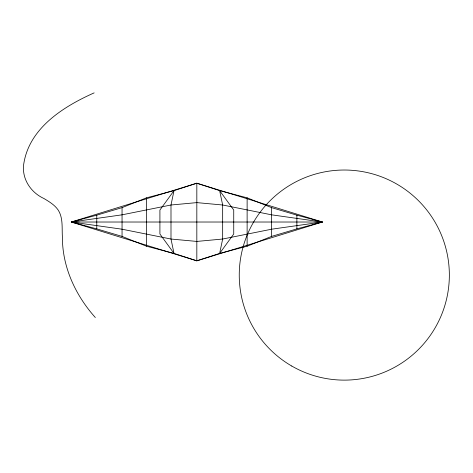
<?xml version="1.0" encoding="UTF-8"?>
<svg xmlns="http://www.w3.org/2000/svg" width="473" height="473" viewBox="0 0 473 473"><rect width="100%" height="100%" fill="white"/><g stroke="black" fill="none" stroke-linecap="round" stroke-linejoin="round"><path stroke-width="0.71" d="M94.139 92.879C64.127 106.242 30.337 127.249 24.046 162.215C20.871 177.517 30.148 192.239 43.906 198.5C49.121 201.634 54.584 204.85 58.114 209.959C63.305 217.941 61.786 228.021 62.401 237.014C62.27 266.955 75.579 295.483 95.333 317.525M122.052 207.629L146.529 197.82L174.017 190.625L196.827 183.211L322.355 222.02L196.827 260.824L71.299 222.02L196.827 183.211L219.638 190.625L247.125 197.82L271.603 207.629L296.878 215.162L322.355 222.02L296.878 228.879L271.603 236.405L247.125 246.22L219.638 253.416L196.827 260.824L174.017 253.416L146.529 246.22L122.052 236.405L96.77 228.879L71.299 222.02L96.77 215.162L122.052 207.629L122.052 236.405M71.299 222.02L122.052 214.825L170.995 205.004L196.827 202.615L222.659 205.004L271.603 214.825L322.355 222.02L271.603 229.21L222.659 239.036L196.827 241.425L170.995 239.036L122.052 229.21L71.299 222.02L322.355 222.02M296.878 215.162L296.878 228.879M271.603 207.629L271.603 236.405M247.125 197.82L247.125 246.22M196.827 183.211L196.827 260.824M146.529 197.82L146.529 246.22M96.77 215.162L96.77 228.879M174.017 190.625L170.995 205.004L170.995 239.036L174.017 253.416L159.915 234.011L159.915 210.024L174.017 190.625M222.659 239.036L219.638 253.416L233.733 234.011L233.733 210.024L219.638 190.625L222.659 205.004L222.659 239.036M291.776 366.049A105.047 105.047 0 0 0 449.35 275.073A105.047 105.047 0 0 0 291.776 184.098A105.047 105.047 0 0 0 291.776 366.049"/></g></svg>
